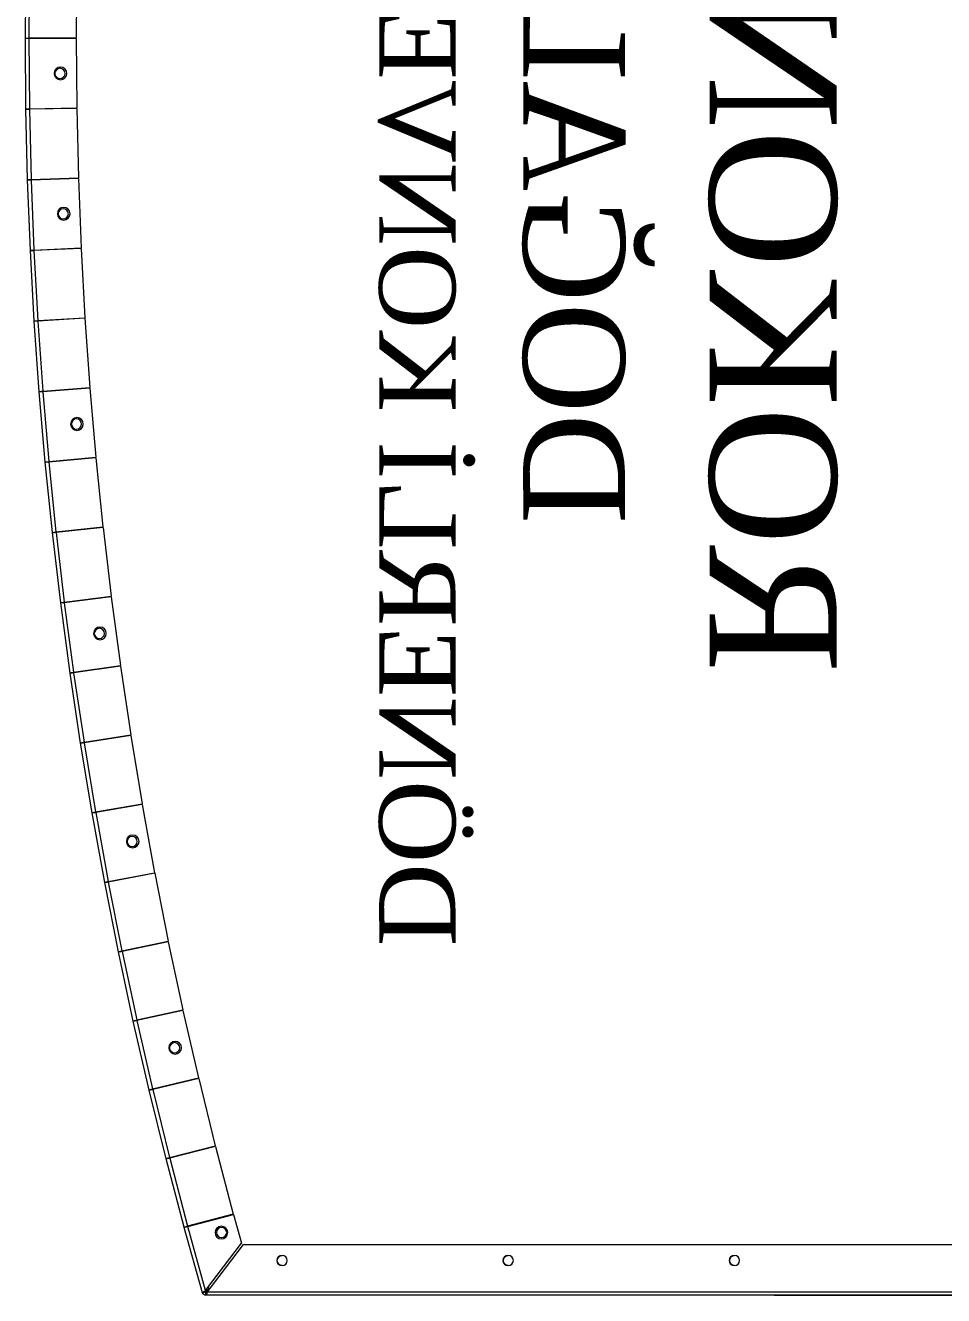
# Model space of a CAD drawing. Header units: millimetres. Extents: x 7703 to 14147, y -5820 to 95.
# Drawn here: x 12713.59 to 12749.72, y -3520.99 to -3471 of the extents above; entities that cross this region are included whole.
import ezdxf

# ---------------------------------------------------------------- set-up
doc = ezdxf.new("R2010")
doc.units = ezdxf.units.MM
doc.layers.add('YAZI', color=7, linetype='Continuous')
doc.styles.get("Standard").update_dxf_attribs({"font": 'stylu.ttf', "height": 10})

# ---------------------------------------------------------------- blocks, each defined once
blk = doc.blocks.new('A$C7BB95772')
at = {"color": 1, "linetype": 'Continuous', "lineweight": 0}
for p, q in [((189.14, -925.44), (189.14, -1008.81)), ((189.26, -925.32), (189.26, -1232.86)), ((190.66, -1232.39), (190.66, -925.32)), ((209.26, -1218.28), (209.26, -935.32)), ((189.26, -1008.81), (189.14, -1008.81)), ((189.14, -1008.81), (189.14, -1008.84)), ((189.14, -1008.84), (189.26, -1008.84)), ((209.26, -1218.28), (190.66, -1232.39)), ((191.12, -1232.99), (209.72, -1218.88)), ((221.09, -1222.07), (209.72, -1218.88)), ((216.35, -1240.06), (221.09, -1222.07)), ((221.18, -1222.1), (216.44, -1240.09)), ((247.83, -1229.12), (221.18, -1222.1)), ((247.83, -1229.12), (243.23, -1247.15)), ((243.47, -1247.21), (248.07, -1229.19)), ((274.56, -1235.73), (248.07, -1229.19)), ((189.26, -1232.86), (190.46, -1232.86)), ((190.28, -1234.21), (190.61, -1233.05)), ((190.28, -1234.21), (215.97, -1241.41)), ((190.66, -1232.7), (191.59, -1232)), ((190.66, -1232.7), (190.66, -1232.39)), ((191.47, -1232.4), (190.81, -1232.9)), ((191.12, -1232.99), (190.81, -1232.9)), ((191.12, -1232.99), (216.35, -1240.06)), ((191.66, -1231.73), (191.46, -1232.43)), ((191.46, -1232.43), (191.74, -1232.51)), ((192.46, -1231.96), (191.56, -1231.7)), ((274.56, -1235.73), (270.25, -1253.82)), ((270.49, -1253.88), (274.81, -1235.78)), ((301.4, -1241.91), (274.81, -1235.78)), ((216.29, -1240.25), (215.97, -1241.41)), ((215.97, -1241.41), (216.07, -1241.43)), ((216.07, -1241.43), (216.39, -1240.28)), ((216.07, -1241.43), (216.09, -1241.44)), ((216.09, -1241.44), (243, -1248.53)), ((216.29, -1240.25), (216.39, -1240.28)), ((243.23, -1247.15), (216.44, -1240.09)), ((301.4, -1241.91), (297.36, -1260.07)), ((297.61, -1260.12), (301.64, -1241.97)), ((328.32, -1247.68), (301.64, -1241.97)), ((243, -1248.53), (243.3, -1247.37)), ((243.02, -1248.54), (243.3, -1247.37)), ((243.02, -1248.54), (270.03, -1255.21)), ((243.41, -1246.46), (243.65, -1246.53)), ((270.25, -1253.82), (243.47, -1247.21)), ((243.79, -1245.96), (243.55, -1245.9)), ((328.32, -1247.68), (324.57, -1265.89)), ((324.82, -1265.95), (328.57, -1247.73)), ((355.33, -1253.02), (328.57, -1247.73)), ((270.03, -1255.21), (270.32, -1254.04)), ((270.05, -1255.21), (270.32, -1254.04)), ((270.42, -1253.11), (270.66, -1253.17)), ((297.36, -1260.07), (270.49, -1253.88)), ((270.78, -1252.66), (270.54, -1252.6)), ((355.33, -1253.02), (351.87, -1271.29)), ((352.11, -1271.34), (355.58, -1253.07)), ((382.43, -1257.94), (355.58, -1253.07)), ((270.05, -1255.21), (297.17, -1261.46)), ((297.53, -1259.33), (297.77, -1259.39)), ((297.87, -1258.93), (297.63, -1258.88)), ((382.43, -1257.94), (379.25, -1276.27)), ((379.49, -1276.31), (382.67, -1257.98)), ((409.59, -1262.44), (382.67, -1257.98)), ((297.17, -1261.46), (297.44, -1260.29)), ((297.19, -1261.47), (297.44, -1260.29)), ((297.19, -1261.47), (324.4, -1267.29)), ((324.57, -1265.89), (297.61, -1260.12)), ((409.59, -1262.44), (406.7, -1280.81)), ((406.95, -1280.85), (409.84, -1262.48)), ((436.83, -1266.51), (409.84, -1262.48)), ((324.4, -1267.29), (324.65, -1266.12)), ((324.42, -1267.29), (324.65, -1266.12)), ((324.42, -1267.29), (351.72, -1272.69)), ((324.73, -1265.13), (324.97, -1265.19)), ((325.06, -1264.78), (324.81, -1264.73)), ((351.87, -1271.29), (324.82, -1265.95)), ((436.83, -1266.51), (434.22, -1284.93)), ((434.47, -1284.96), (437.07, -1266.55)), ((464.12, -1270.16), (437.07, -1266.55)), ((351.72, -1272.69), (351.95, -1271.52)), ((351.74, -1272.7), (351.96, -1271.52)), ((351.74, -1272.7), (379.12, -1277.67)), ((352.02, -1270.52), (352.26, -1270.56)), ((352.33, -1270.2), (352.08, -1270.16)), ((379.25, -1276.27), (352.11, -1271.34)), ((464.12, -1270.16), (461.8, -1288.61)), ((462.05, -1288.64), (464.37, -1270.19)), ((491.47, -1273.38), (464.37, -1270.19)), ((491.47, -1273.38), (489.44, -1291.87)), ((489.69, -1291.89), (491.72, -1273.41)), ((518.86, -1276.17), (491.72, -1273.41)), ((379.12, -1277.67), (379.33, -1276.49)), ((379.14, -1277.67), (379.34, -1276.49)), ((379.14, -1277.67), (406.6, -1282.21)), ((379.39, -1275.47), (379.63, -1275.52)), ((379.69, -1275.2), (379.44, -1275.15)), ((406.7, -1280.81), (379.49, -1276.31)), ((407.12, -1279.76), (406.87, -1279.72)), ((518.86, -1276.17), (517.12, -1294.69)), ((517.37, -1294.71), (519.11, -1276.19)), ((546.3, -1278.54), (519.11, -1276.19)), ((546.3, -1278.54), (544.84, -1297.08)), ((545.09, -1297.1), (546.55, -1278.55)), ((573.76, -1280.47), (546.55, -1278.55)), ((406.6, -1282.21), (406.79, -1281.03)), ((406.62, -1282.22), (406.79, -1281.03)), ((406.62, -1282.22), (434.14, -1286.33)), ((406.83, -1280.01), (407.07, -1280.05)), ((434.22, -1284.93), (406.95, -1280.85)), ((434.34, -1284.11), (434.58, -1284.15)), ((434.62, -1283.89), (434.37, -1283.85)), ((573.76, -1280.47), (572.6, -1299.04)), ((572.85, -1299.05), (574.01, -1280.49)), ((601.26, -1281.98), (574.01, -1280.49)), ((601.26, -1281.98), (600.39, -1300.56)), ((600.64, -1300.57), (601.51, -1281.99)), ((628.77, -1283.05), (601.51, -1281.99)), ((628.77, -1283.05), (628.19, -1301.65)), ((628.44, -1301.65), (629.02, -1283.06)), ((656.3, -1283.7), (629.02, -1283.06)), ((656.3, -1283.7), (656.01, -1302.3)), ((656.26, -1302.3), (656.55, -1283.71)), ((683.84, -1283.92), (656.55, -1283.71)), ((683.84, -1283.92), (683.84, -1302.52)), ((711.37, -1283.71), (684.09, -1283.92)), ((684.09, -1302.52), (684.09, -1283.92)), ((434.14, -1286.33), (434.32, -1285.14)), ((434.16, -1286.33), (434.32, -1285.15)), ((434.16, -1286.33), (461.74, -1290.02)), ((461.8, -1288.61), (434.47, -1284.96)), ((461.74, -1290.02), (461.9, -1288.83)), ((461.76, -1290.02), (461.9, -1288.83)), ((461.91, -1287.79), (462.15, -1287.83)), ((462.18, -1287.59), (461.93, -1287.56)), ((489.44, -1291.87), (462.05, -1288.64)), ((461.76, -1290.02), (489.4, -1293.27)), ((489.4, -1293.27), (489.54, -1292.08)), ((489.42, -1293.28), (489.54, -1292.08)), ((489.42, -1293.28), (517.1, -1296.1)), ((489.53, -1291.05), (489.78, -1291.08)), ((489.8, -1290.85), (489.55, -1290.83)), ((517.12, -1294.69), (489.69, -1291.89)), ((517.2, -1293.87), (517.45, -1293.9)), ((517.47, -1293.69), (517.22, -1293.66)), ((544.84, -1297.08), (517.37, -1294.71)), ((517.1, -1296.1), (517.23, -1294.9)), ((517.13, -1296.1), (517.23, -1294.9)), ((517.13, -1296.1), (544.85, -1298.48)), ((544.85, -1298.48), (544.95, -1297.29)), ((544.87, -1298.49), (544.96, -1297.29)), ((544.87, -1298.49), (572.63, -1300.44)), ((544.91, -1296.27), (545.16, -1296.29)), ((545.17, -1296.08), (544.92, -1296.06)), ((572.6, -1299.04), (545.09, -1297.1)), ((572.63, -1300.44), (572.71, -1299.24)), ((572.65, -1298.24), (572.9, -1298.25)), ((572.65, -1300.44), (572.72, -1299.24)), ((572.92, -1298.05), (572.67, -1298.03)), ((600.39, -1300.56), (572.85, -1299.05)), ((600.68, -1299.57), (600.43, -1299.56)), ((572.65, -1300.44), (600.44, -1301.96)), ((600.42, -1299.77), (600.67, -1299.79)), ((600.44, -1301.96), (600.5, -1300.76)), ((600.46, -1301.96), (600.5, -1300.76)), ((600.46, -1301.96), (628.26, -1303.05)), ((628.19, -1301.65), (600.64, -1300.57)), ((628.47, -1300.66), (628.22, -1300.65)), ((628.22, -1300.88), (628.47, -1300.89)), ((628.26, -1303.05), (628.31, -1301.85)), ((628.28, -1303.05), (628.31, -1301.85)), ((628.28, -1303.05), (656.1, -1303.7)), ((656.01, -1302.3), (628.44, -1301.65)), ((656.02, -1301.56), (656.27, -1301.56)), ((656.28, -1301.31), (656.03, -1301.31)), ((656.1, -1303.7), (656.13, -1302.5)), ((656.13, -1303.7), (656.14, -1302.5)), ((656.13, -1302.5), (656.14, -1302.5)), ((656.13, -1303.7), (683.95, -1303.92)), ((683.84, -1302.52), (656.26, -1302.3)), ((684.09, -1301.53), (683.84, -1301.53)), ((683.84, -1301.8), (684.09, -1301.8)), ((683.95, -1303.92), (683.96, -1302.72)), ((683.97, -1303.92), (683.96, -1302.72)), ((683.96, -1302.72), (683.96, -1302.72)), ((683.97, -1303.92), (711.8, -1303.7)), ((711.66, -1302.3), (684.09, -1302.52))]:
    blk.add_line(p, q, dxfattribs=at)
at = {"color": 1, "linetype": 'Continuous', "lineweight": 0, "flags": 128}
for points in [[(216.09, -1241.44), (216.09, -1241.41), (216.11, -1241.34), (216.15, -1241.21), (216.19, -1241.04), (216.25, -1240.84), (216.31, -1240.6), (216.37, -1240.35), (216.44, -1240.09)], [(270.32, -1254.04), (270.32, -1254.04), (270.32, -1254.04), (270.32, -1254.04), (270.32, -1254.04), (270.32, -1254.04), (270.32, -1254.04), (270.32, -1254.04), (270.32, -1254.04)], [(297.44, -1260.29), (297.44, -1260.29), (297.44, -1260.29), (297.44, -1260.29), (297.44, -1260.29), (297.44, -1260.29), (297.44, -1260.29), (297.44, -1260.29), (297.44, -1260.29)], [(324.4, -1267.29), (324.4, -1267.29), (324.41, -1267.29), (324.41, -1267.29), (324.41, -1267.29), (324.41, -1267.29), (324.42, -1267.29), (324.42, -1267.29), (324.42, -1267.29)], [(379.33, -1276.49), (379.34, -1276.49), (379.34, -1276.49), (379.34, -1276.49), (379.34, -1276.49), (379.34, -1276.49), (379.34, -1276.49), (379.34, -1276.49), (379.34, -1276.49)], [(406.79, -1281.03), (406.79, -1281.03), (406.79, -1281.03), (406.79, -1281.03), (406.79, -1281.03), (406.79, -1281.03), (406.79, -1281.03), (406.79, -1281.03), (406.79, -1281.03)], [(544.85, -1298.48), (544.85, -1298.48), (544.85, -1298.49), (544.86, -1298.49), (544.86, -1298.49), (544.86, -1298.49), (544.87, -1298.49), (544.87, -1298.49), (544.87, -1298.49)], [(544.95, -1297.29), (544.95, -1297.29), (544.95, -1297.29), (544.95, -1297.29), (544.95, -1297.29), (544.95, -1297.29), (544.95, -1297.29), (544.95, -1297.29), (544.96, -1297.29)], [(572.71, -1299.24), (572.71, -1299.24), (572.71, -1299.24), (572.71, -1299.24), (572.71, -1299.24), (572.72, -1299.24), (572.72, -1299.24), (572.72, -1299.24), (572.72, -1299.24)], [(628.31, -1301.85), (628.31, -1301.85), (628.31, -1301.85), (628.31, -1301.85), (628.31, -1301.85), (628.31, -1301.85), (628.31, -1301.85), (628.31, -1301.85), (628.31, -1301.85)], [(656.1, -1303.7), (656.11, -1303.7), (656.11, -1303.7), (656.11, -1303.7), (656.11, -1303.7), (656.12, -1303.7), (656.12, -1303.7), (656.12, -1303.7), (656.13, -1303.7)]]:
    blk.add_lwpolyline(points, dxfattribs=at)
at = {"color": 1, "linetype": 'Continuous', "lineweight": 0}
for centre, radius in [((202.96, -1024.92), 2), ((202.96, -1113.92), 2), ((202.96, -1202.92), 2), ((213.94, -1226.8), 2.5), ((213.96, -1226.71), 2), ((286.69, -1244.99), 2.5), ((286.69, -1245.19), 2), ((367.88, -1261.7), 2.5), ((367.88, -1261.9), 2), ((449.76, -1274.6), 2.5), ((449.76, -1274.8), 2), ((532.16, -1283.64), 2.5), ((532.16, -1283.84), 2), ((614.9, -1288.82), 2.5), ((614.9, -1289.02), 2), ((670.15, -1290.11), 2.5), ((670.15, -1290.31), 2)]:
    blk.add_circle(centre, radius, dxfattribs=at)
for centre, radius, start, end in [((190.44, -1008.84), 1.3, 180, 204.8986), ((202.96, -1024.91), 2, 180.1437, 0), ((202.96, -1113.91), 2, 180.1427, 0), ((202.96, -1202.91), 2, 180.1437, 0), ((190.66, -1232.86), 1.4, 180, 254.3397), ((190.66, -1232.86), 0.2, 180, 254.3397), ((216.44, -1240.09), 0.2, 254.3397, 255.2346), ((243.35, -1247.18), 1.4, 255.2346, 256.1294), ((243.35, -1247.18), 0.2, 255.2346, 256.1294), ((270.37, -1253.85), 1.4, 256.1294, 257.0243), ((297.48, -1260.1), 1.4, 257.0243, 257.9192), ((324.69, -1265.92), 0.2, 257.9192, 258.8141), ((351.99, -1271.32), 1.4, 258.8141, 259.7089), ((351.99, -1271.32), 0.2, 258.8141, 259.7089), ((379.37, -1276.29), 1.4, 259.7089, 260.6038), ((406.82, -1280.83), 1.4, 260.6038, 261.4987), ((434.34, -1284.95), 1.4, 261.4987, 262.3936), ((434.34, -1284.95), 0.2, 261.4987, 262.3936), ((461.93, -1288.63), 0.2, 262.3936, 263.2884), ((461.93, -1288.63), 1.4, 262.3936, 263.2884), ((489.56, -1291.88), 1.4, 263.2884, 264.1833), ((489.56, -1291.88), 0.2, 263.2884, 264.1833), ((517.25, -1294.7), 1.4, 264.1833, 265.0782), ((517.25, -1294.7), 0.2, 264.1833, 265.0782), ((572.73, -1299.04), 1.4, 265.9731, 266.8679), ((600.51, -1300.56), 1.4, 266.8679, 267.7628), ((600.51, -1300.56), 0.2, 266.8679, 267.7628), ((628.32, -1301.65), 1.4, 267.7628, 268.6577), ((683.96, -1302.52), 1.4, 269.5526, 270.4474)]:
    blk.add_arc(centre, radius, start, end, dxfattribs=at)
for points, knots in [([(189.26, -1008.78), (189.25, -1008.78), (189.15, -1008.79), (189.15, -1008.8), (189.14, -1008.81)], [0, 0, 0, 0, 0.072019, 1, 1, 1, 1]), ([(190.66, -1232.39), (190.48, -1232.43), (190.11, -1232.51), (189.65, -1232.62), (189.33, -1232.74), (189.28, -1232.82), (189.26, -1232.86)], [0, 0, 0, 0, 0.250003, 0.50001, 0.7500098, 1, 1, 1, 1]), ([(190.28, -1234.21), (190.33, -1234.2), (190.41, -1234.18), (190.62, -1233.9), (190.85, -1233.48), (191.03, -1233.15), (191.12, -1232.99)], [0, 0, 0, 0, 0.249987, 0.499993, 0.749995, 1, 1, 1, 1]), ([(190.66, -1232.39), (190.64, -1232.43), (190.58, -1232.51), (190.52, -1232.62), (190.47, -1232.74), (190.47, -1232.82), (190.46, -1232.86)], [0, 0, 0, 0, 0.250005, 0.500025, 0.750003, 1, 1, 1, 1]), ([(190.61, -1233.05), (190.65, -1233.06), (190.72, -1233.07), (190.85, -1233.06), (190.98, -1233.03), (191.07, -1233), (191.12, -1232.99)], [0, 0, 0, 0, 0.250032, 0.499992, 0.750036, 1, 1, 1, 1]), ([(216.35, -1240.06), (216.3, -1240.23), (216.2, -1240.59), (216.07, -1241.03), (215.99, -1241.35), (215.98, -1241.39), (215.97, -1241.41)], [0, 0, 0, 0, 0.249991, 0.500024, 0.75002, 1, 1, 1, 1]), ([(216.35, -1240.06), (216.34, -1240.08), (216.32, -1240.13), (216.31, -1240.2), (216.3, -1240.24), (216.29, -1240.25), (216.29, -1240.25)], [0, 0, 0, 0, 0.250015, 0.500111, 0.750012, 1, 1, 1, 1]), ([(243.23, -1247.15), (243.19, -1247.33), (243.12, -1247.69), (243.03, -1248.14), (242.98, -1248.46), (242.99, -1248.51), (243, -1248.53)], [0, 0, 0, 0, 0.250019, 0.500023, 0.750005, 1, 1, 1, 1]), ([(243.02, -1248.54), (243.03, -1248.52), (243.06, -1248.48), (243.17, -1248.18), (243.31, -1247.73), (243.42, -1247.38), (243.47, -1247.21)], [0, 0, 0, 0, 0.2499919, 0.5000032, 0.7500107, 1, 1, 1, 1]), ([(243.23, -1247.15), (243.23, -1247.17), (243.24, -1247.23), (243.25, -1247.3), (243.27, -1247.35), (243.29, -1247.37), (243.3, -1247.37)], [0, 0, 0, 0, 0.250127, 0.500143, 0.749948, 1, 1, 1, 1]), ([(243.3, -1247.37), (243.32, -1247.37), (243.34, -1247.37), (243.38, -1247.33), (243.42, -1247.28), (243.46, -1247.23), (243.47, -1247.21)], [0, 0, 0, 0, 0.250004, 0.499898, 0.750077, 1, 1, 1, 1]), ([(270.25, -1253.82), (270.21, -1254), (270.14, -1254.36), (270.06, -1254.82), (270.02, -1255.14), (270.03, -1255.19), (270.03, -1255.21)], [0, 0, 0, 0, 0.250001, 0.50002, 0.750008, 1, 1, 1, 1]), ([(270.05, -1255.21), (270.07, -1255.19), (270.1, -1255.16), (270.2, -1254.85), (270.34, -1254.41), (270.44, -1254.05), (270.49, -1253.88)], [0, 0, 0, 0, 0.249997, 0.500004, 0.749977, 1, 1, 1, 1]), ([(270.25, -1253.82), (270.25, -1253.85), (270.26, -1253.9), (270.27, -1253.97), (270.29, -1254.03), (270.31, -1254.04), (270.32, -1254.04)], [0, 0, 0, 0, 0.2499663, 0.5002481, 0.7499762, 1, 1, 1, 1]), ([(270.32, -1254.04), (270.33, -1254.04), (270.35, -1254.04), (270.4, -1254), (270.44, -1253.95), (270.47, -1253.9), (270.49, -1253.88)], [0, 0, 0, 0, 0.2499585, 0.4999785, 0.7499338, 1, 1, 1, 1]), ([(297.36, -1260.07), (297.33, -1260.25), (297.27, -1260.61), (297.19, -1261.07), (297.15, -1261.39), (297.16, -1261.44), (297.17, -1261.46)], [0, 0, 0, 0, 0.249982, 0.500005, 0.750014, 1, 1, 1, 1]), ([(297.19, -1261.47), (297.2, -1261.45), (297.23, -1261.41), (297.33, -1261.1), (297.46, -1260.65), (297.56, -1260.3), (297.61, -1260.12)], [0, 0, 0, 0, 0.249987, 0.499974, 0.749992, 1, 1, 1, 1]), ([(297.36, -1260.07), (297.37, -1260.1), (297.37, -1260.15), (297.39, -1260.22), (297.41, -1260.28), (297.43, -1260.29), (297.44, -1260.29)], [0, 0, 0, 0, 0.25019, 0.500175, 0.750041, 1, 1, 1, 1]), ([(297.44, -1260.29), (297.45, -1260.29), (297.47, -1260.29), (297.51, -1260.25), (297.56, -1260.19), (297.59, -1260.15), (297.61, -1260.12)], [0, 0, 0, 0, 0.25003, 0.500009, 0.749993, 1, 1, 1, 1]), ([(324.57, -1265.89), (324.54, -1266.08), (324.49, -1266.44), (324.42, -1266.9), (324.38, -1267.22), (324.39, -1267.27), (324.4, -1267.29)], [0, 0, 0, 0, 0.250024, 0.500009, 0.750001, 1, 1, 1, 1]), ([(324.42, -1267.29), (324.44, -1267.28), (324.46, -1267.24), (324.56, -1266.93), (324.68, -1266.48), (324.77, -1266.12), (324.82, -1265.95)], [0, 0, 0, 0, 0.249991, 0.499977, 0.749996, 1, 1, 1, 1]), ([(324.57, -1265.89), (324.58, -1265.92), (324.59, -1265.98), (324.6, -1266.05), (324.62, -1266.1), (324.64, -1266.11), (324.65, -1266.12)], [0, 0, 0, 0, 0.2501345, 0.500172, 0.7499969, 1, 1, 1, 1]), ([(324.65, -1266.12), (324.67, -1266.12), (324.69, -1266.11), (324.73, -1266.07), (324.77, -1266.02), (324.8, -1265.97), (324.82, -1265.95)], [0, 0, 0, 0, 0.249959, 0.49991, 0.749957, 1, 1, 1, 1]), ([(351.87, -1271.29), (351.84, -1271.48), (351.79, -1271.84), (351.73, -1272.3), (351.7, -1272.62), (351.71, -1272.67), (351.72, -1272.69)], [0, 0, 0, 0, 0.25001, 0.500032, 0.750017, 1, 1, 1, 1]), ([(351.74, -1272.7), (351.76, -1272.68), (351.78, -1272.64), (351.87, -1272.33), (351.99, -1271.88), (352.07, -1271.52), (352.11, -1271.34)], [0, 0, 0, 0, 0.24999, 0.499991, 0.750002, 1, 1, 1, 1]), ([(351.87, -1271.29), (351.87, -1271.32), (351.88, -1271.38), (351.9, -1271.45), (351.92, -1271.5), (351.94, -1271.51), (351.95, -1271.52)], [0, 0, 0, 0, 0.250108, 0.500192, 0.749947, 1, 1, 1, 1]), ([(351.96, -1271.52), (351.97, -1271.51), (351.99, -1271.51), (352.03, -1271.47), (352.07, -1271.41), (352.1, -1271.37), (352.11, -1271.34)], [0, 0, 0, 0, 0.249939, 0.499857, 0.74994, 1, 1, 1, 1]), ([(379.25, -1276.27), (379.22, -1276.45), (379.18, -1276.81), (379.13, -1277.28), (379.1, -1277.6), (379.11, -1277.65), (379.12, -1277.67)], [0, 0, 0, 0, 0.250017, 0.5, 0.750013, 1, 1, 1, 1]), ([(379.14, -1277.67), (379.16, -1277.65), (379.18, -1277.61), (379.27, -1277.3), (379.37, -1276.85), (379.45, -1276.49), (379.49, -1276.31)], [0, 0, 0, 0, 0.249993, 0.499966, 0.75001, 1, 1, 1, 1]), ([(379.25, -1276.27), (379.25, -1276.3), (379.26, -1276.35), (379.28, -1276.42), (379.31, -1276.47), (379.33, -1276.48), (379.33, -1276.49)], [0, 0, 0, 0, 0.249863, 0.500138, 0.749953, 1, 1, 1, 1]), ([(379.34, -1276.49), (379.35, -1276.49), (379.37, -1276.48), (379.41, -1276.44), (379.45, -1276.38), (379.48, -1276.33), (379.49, -1276.31)], [0, 0, 0, 0, 0.249981, 0.499898, 0.749908, 1, 1, 1, 1]), ([(406.7, -1280.81), (406.68, -1281), (406.64, -1281.36), (406.6, -1281.82), (406.57, -1282.15), (406.59, -1282.19), (406.6, -1282.21)], [0, 0, 0, 0, 0.250013, 0.500029, 0.750013, 1, 1, 1, 1]), ([(406.62, -1282.22), (406.63, -1282.2), (406.66, -1282.16), (406.74, -1281.84), (406.84, -1281.39), (406.91, -1281.03), (406.95, -1280.85)], [0, 0, 0, 0, 0.249982, 0.499976, 0.750006, 1, 1, 1, 1]), ([(406.7, -1280.81), (406.71, -1280.84), (406.72, -1280.9), (406.74, -1280.97), (406.76, -1281.02), (406.78, -1281.03), (406.79, -1281.03)], [0, 0, 0, 0, 0.249924, 0.500028, 0.750013, 1, 1, 1, 1]), ([(406.79, -1281.03), (406.8, -1281.03), (406.83, -1281.03), (406.86, -1280.99), (406.9, -1280.92), (406.93, -1280.88), (406.95, -1280.85)], [0, 0, 0, 0, 0.249963, 0.499865, 0.749762, 1, 1, 1, 1]), ([(434.22, -1284.93), (434.2, -1285.11), (434.17, -1285.48), (434.13, -1285.94), (434.12, -1286.26), (434.13, -1286.31), (434.14, -1286.33)], [0, 0, 0, 0, 0.25002, 0.50003, 0.750012, 1, 1, 1, 1]), ([(434.16, -1286.33), (434.17, -1286.32), (434.2, -1286.28), (434.27, -1285.96), (434.36, -1285.5), (434.43, -1285.14), (434.47, -1284.96)], [0, 0, 0, 0, 0.249981, 0.499989, 0.750001, 1, 1, 1, 1]), ([(434.22, -1284.93), (434.23, -1284.96), (434.24, -1285.01), (434.26, -1285.08), (434.29, -1285.13), (434.31, -1285.14), (434.32, -1285.14)], [0, 0, 0, 0, 0.250104, 0.500121, 0.749936, 1, 1, 1, 1]), ([(434.32, -1285.15), (434.33, -1285.14), (434.35, -1285.14), (434.39, -1285.1), (434.43, -1285.04), (434.45, -1284.99), (434.47, -1284.96)], [0, 0, 0, 0, 0.24999, 0.499781, 0.749904, 1, 1, 1, 1]), ([(461.8, -1288.61), (461.79, -1288.8), (461.76, -1289.16), (461.73, -1289.63), (461.72, -1289.95), (461.73, -1290), (461.74, -1290.02)], [0, 0, 0, 0, 0.249989, 0.499996, 0.750001, 1, 1, 1, 1]), ([(461.76, -1290.02), (461.78, -1290), (461.8, -1289.96), (461.87, -1289.64), (461.96, -1289.19), (462.02, -1288.83), (462.05, -1288.64)], [0, 0, 0, 0, 0.249985, 0.499994, 0.749987, 1, 1, 1, 1]), ([(461.8, -1288.61), (461.81, -1288.64), (461.82, -1288.7), (461.85, -1288.77), (461.87, -1288.82), (461.89, -1288.82), (461.9, -1288.83)], [0, 0, 0, 0, 0.250037, 0.500068, 0.749992, 1, 1, 1, 1]), ([(461.9, -1288.83), (461.91, -1288.83), (461.93, -1288.82), (461.97, -1288.78), (462.01, -1288.72), (462.04, -1288.67), (462.05, -1288.64)], [0, 0, 0, 0, 0.250034, 0.499857, 0.749951, 1, 1, 1, 1]), ([(489.44, -1291.87), (489.43, -1292.05), (489.4, -1292.42), (489.38, -1292.88), (489.37, -1293.21), (489.39, -1293.25), (489.4, -1293.27)], [0, 0, 0, 0, 0.2500041, 0.499993, 0.7499997, 1, 1, 1, 1]), ([(489.42, -1293.28), (489.43, -1293.26), (489.46, -1293.22), (489.52, -1292.9), (489.6, -1292.44), (489.66, -1292.08), (489.69, -1291.89)], [0, 0, 0, 0, 0.249984, 0.499973, 0.749981, 1, 1, 1, 1]), ([(489.44, -1291.87), (489.45, -1291.89), (489.46, -1291.95), (489.48, -1292.02), (489.51, -1292.07), (489.53, -1292.08), (489.54, -1292.08)], [0, 0, 0, 0, 0.249964, 0.500009, 0.749996, 1, 1, 1, 1]), ([(489.54, -1292.08), (489.55, -1292.08), (489.57, -1292.08), (489.61, -1292.03), (489.65, -1291.97), (489.67, -1291.92), (489.69, -1291.89)], [0, 0, 0, 0, 0.249915, 0.499758, 0.749793, 1, 1, 1, 1]), ([(517.12, -1294.69), (517.11, -1294.87), (517.1, -1295.24), (517.08, -1295.7), (517.08, -1296.03), (517.1, -1296.07), (517.1, -1296.1)], [0, 0, 0, 0, 0.249969, 0.499981, 0.750007, 1, 1, 1, 1]), ([(517.12, -1294.69), (517.13, -1294.72), (517.14, -1294.77), (517.17, -1294.84), (517.2, -1294.89), (517.22, -1294.9), (517.23, -1294.9)], [0, 0, 0, 0, 0.249933, 0.499998, 0.75003, 1, 1, 1, 1]), ([(517.13, -1296.1), (517.14, -1296.08), (517.16, -1296.04), (517.22, -1295.72), (517.29, -1295.26), (517.34, -1294.9), (517.37, -1294.71)], [0, 0, 0, 0, 0.249984, 0.499983, 0.750011, 1, 1, 1, 1]), ([(517.23, -1294.9), (517.24, -1294.9), (517.26, -1294.9), (517.3, -1294.85), (517.33, -1294.79), (517.36, -1294.74), (517.37, -1294.71)], [0, 0, 0, 0, 0.250008, 0.499926, 0.750047, 1, 1, 1, 1]), ([(544.84, -1297.08), (544.84, -1297.26), (544.83, -1297.63), (544.82, -1298.09), (544.82, -1298.42), (544.84, -1298.46), (544.85, -1298.48)], [0, 0, 0, 0, 0.24999, 0.500017, 0.750017, 1, 1, 1, 1]), ([(544.84, -1297.08), (544.85, -1297.11), (544.87, -1297.16), (544.89, -1297.23), (544.92, -1297.28), (544.94, -1297.29), (544.95, -1297.29)], [0, 0, 0, 0, 0.249936, 0.50004, 0.749976, 1, 1, 1, 1]), ([(544.87, -1298.49), (544.88, -1298.47), (544.91, -1298.43), (544.96, -1298.1), (545.02, -1297.65), (545.07, -1297.28), (545.09, -1297.1)], [0, 0, 0, 0, 0.249986, 0.499983, 0.749981, 1, 1, 1, 1]), ([(544.96, -1297.29), (544.97, -1297.29), (544.99, -1297.28), (545.02, -1297.24), (545.06, -1297.17), (545.08, -1297.12), (545.09, -1297.1)], [0, 0, 0, 0, 0.250002, 0.500032, 0.749922, 1, 1, 1, 1]), ([(572.6, -1299.04), (572.6, -1299.22), (572.6, -1299.59), (572.59, -1300.05), (572.6, -1300.38), (572.62, -1300.42), (572.63, -1300.44)], [0, 0, 0, 0, 0.25002, 0.500021, 0.750019, 1, 1, 1, 1]), ([(572.6, -1299.04), (572.61, -1299.06), (572.63, -1299.12), (572.65, -1299.18), (572.68, -1299.23), (572.7, -1299.24), (572.71, -1299.24)], [0, 0, 0, 0, 0.2500888, 0.5000851, 0.7499868, 1, 1, 1, 1]), ([(572.65, -1300.44), (572.66, -1300.42), (572.69, -1300.38), (572.73, -1300.06), (572.79, -1299.6), (572.83, -1299.23), (572.85, -1299.05)], [0, 0, 0, 0, 0.249986, 0.499998, 0.750007, 1, 1, 1, 1]), ([(572.72, -1299.24), (572.73, -1299.24), (572.75, -1299.24), (572.78, -1299.19), (572.82, -1299.13), (572.84, -1299.08), (572.85, -1299.05)], [0, 0, 0, 0, 0.249992, 0.499905, 0.749901, 1, 1, 1, 1]), ([(600.39, -1300.56), (600.39, -1300.74), (600.39, -1301.11), (600.39, -1301.57), (600.41, -1301.9), (600.43, -1301.94), (600.44, -1301.96)], [0, 0, 0, 0, 0.250007, 0.500027, 0.750014, 1, 1, 1, 1]), ([(600.39, -1300.56), (600.4, -1300.58), (600.41, -1300.64), (600.44, -1300.71), (600.47, -1300.75), (600.49, -1300.76), (600.5, -1300.76)], [0, 0, 0, 0, 0.2501895, 0.5000136, 0.7500427, 1, 1, 1, 1]), ([(600.46, -1301.96), (600.47, -1301.94), (600.49, -1301.9), (600.54, -1301.58), (600.58, -1301.12), (600.62, -1300.75), (600.64, -1300.57)], [0, 0, 0, 0, 0.249978, 0.499981, 0.749984, 1, 1, 1, 1]), ([(600.5, -1300.76), (600.52, -1300.76), (600.54, -1300.76), (600.57, -1300.71), (600.6, -1300.65), (600.63, -1300.59), (600.64, -1300.57)], [0, 0, 0, 0, 0.249946, 0.499965, 0.749794, 1, 1, 1, 1]), ([(628.19, -1301.65), (628.2, -1301.83), (628.2, -1302.2), (628.22, -1302.66), (628.23, -1302.99), (628.25, -1303.03), (628.26, -1303.05)], [0, 0, 0, 0, 0.250004, 0.5, 0.750002, 1, 1, 1, 1]), ([(628.19, -1301.65), (628.2, -1301.67), (628.22, -1301.73), (628.25, -1301.79), (628.28, -1301.84), (628.3, -1301.85), (628.31, -1301.85)], [0, 0, 0, 0, 0.249759, 0.500143, 0.749954, 1, 1, 1, 1]), ([(628.28, -1303.05), (628.3, -1303.03), (628.32, -1302.99), (628.36, -1302.66), (628.4, -1302.2), (628.43, -1301.84), (628.44, -1301.65)], [0, 0, 0, 0, 0.24998, 0.499981, 0.749992, 1, 1, 1, 1]), ([(628.31, -1301.85), (628.32, -1301.85), (628.34, -1301.84), (628.38, -1301.8), (628.41, -1301.73), (628.43, -1301.68), (628.44, -1301.65)], [0, 0, 0, 0, 0.250006, 0.499831, 0.74991, 1, 1, 1, 1]), ([(656.01, -1302.3), (656.02, -1302.33), (656.04, -1302.38), (656.07, -1302.45), (656.1, -1302.49), (656.12, -1302.5), (656.13, -1302.5)], [0, 0, 0, 0, 0.250022, 0.500031, 0.750002, 1, 1, 1, 1]), ([(656.01, -1302.3), (656.02, -1302.48), (656.03, -1302.85), (656.05, -1303.31), (656.07, -1303.64), (656.09, -1303.68), (656.1, -1303.7)], [0, 0, 0, 0, 0.249992, 0.499991, 0.750011, 1, 1, 1, 1]), ([(656.13, -1303.7), (656.14, -1303.68), (656.16, -1303.64), (656.19, -1303.32), (656.23, -1302.85), (656.25, -1302.49), (656.26, -1302.3)], [0, 0, 0, 0, 0.24998, 0.499989, 0.750001, 1, 1, 1, 1]), ([(656.14, -1302.5), (656.15, -1302.5), (656.17, -1302.49), (656.2, -1302.45), (656.23, -1302.38), (656.25, -1302.33), (656.26, -1302.3)], [0, 0, 0, 0, 0.249944, 0.499951, 0.749977, 1, 1, 1, 1]), ([(683.84, -1302.52), (683.85, -1302.7), (683.86, -1303.07), (683.89, -1303.53), (683.92, -1303.86), (683.94, -1303.9), (683.95, -1303.92)], [0, 0, 0, 0, 0.250041, 0.500045, 0.750016, 1, 1, 1, 1]), ([(683.84, -1302.52), (683.85, -1302.55), (683.87, -1302.6), (683.9, -1302.66), (683.93, -1302.71), (683.95, -1302.72), (683.96, -1302.72)], [0, 0, 0, 0, 0.2499422, 0.5001608, 0.7501189, 1, 1, 1, 1]), ([(683.96, -1302.72), (683.97, -1302.72), (684, -1302.71), (684.03, -1302.66), (684.06, -1302.6), (684.08, -1302.55), (684.09, -1302.52)], [0, 0, 0, 0, 0.249947, 0.499839, 0.750058, 1, 1, 1, 1]), ([(683.97, -1303.92), (683.98, -1303.9), (684, -1303.86), (684.03, -1303.53), (684.06, -1303.07), (684.08, -1302.7), (684.09, -1302.52)], [0, 0, 0, 0, 0.249984, 0.499955, 0.749959, 1, 1, 1, 1])]:
    blk.add_open_spline(points, degree=3, knots=knots, dxfattribs=at)
at = {"layer": 'YAZI', "color": 1, "lineweight": 25, "insert": (689.04, -984.65), "char_height": 60, "width": 2140.7502, "attachment_point": 2}
blk.add_mtext('{\\fTimes New Roman|b0|i0|c162|p18;\\H0.8333x;\\C31;ROKON FRN10\\P\\H0.8x;DOĞALGAZLI\\P\\H0.75x;DÖNERLİ KONVEKSİYONEL FIRIN}', dxfattribs=at)

msp = doc.modelspace()

# ---------------------------------------------------------------- block references
at = {"color": 31, "xscale": -0.1000000000021828, "yscale": 0.1000000000021828, "zscale": 0.1000000000021828, "rotation": 270}
msp.add_blockref('A$C7BB95772', (12843.983, -3539.903), dxfattribs=at)

doc.saveas('drawing.dxf')
